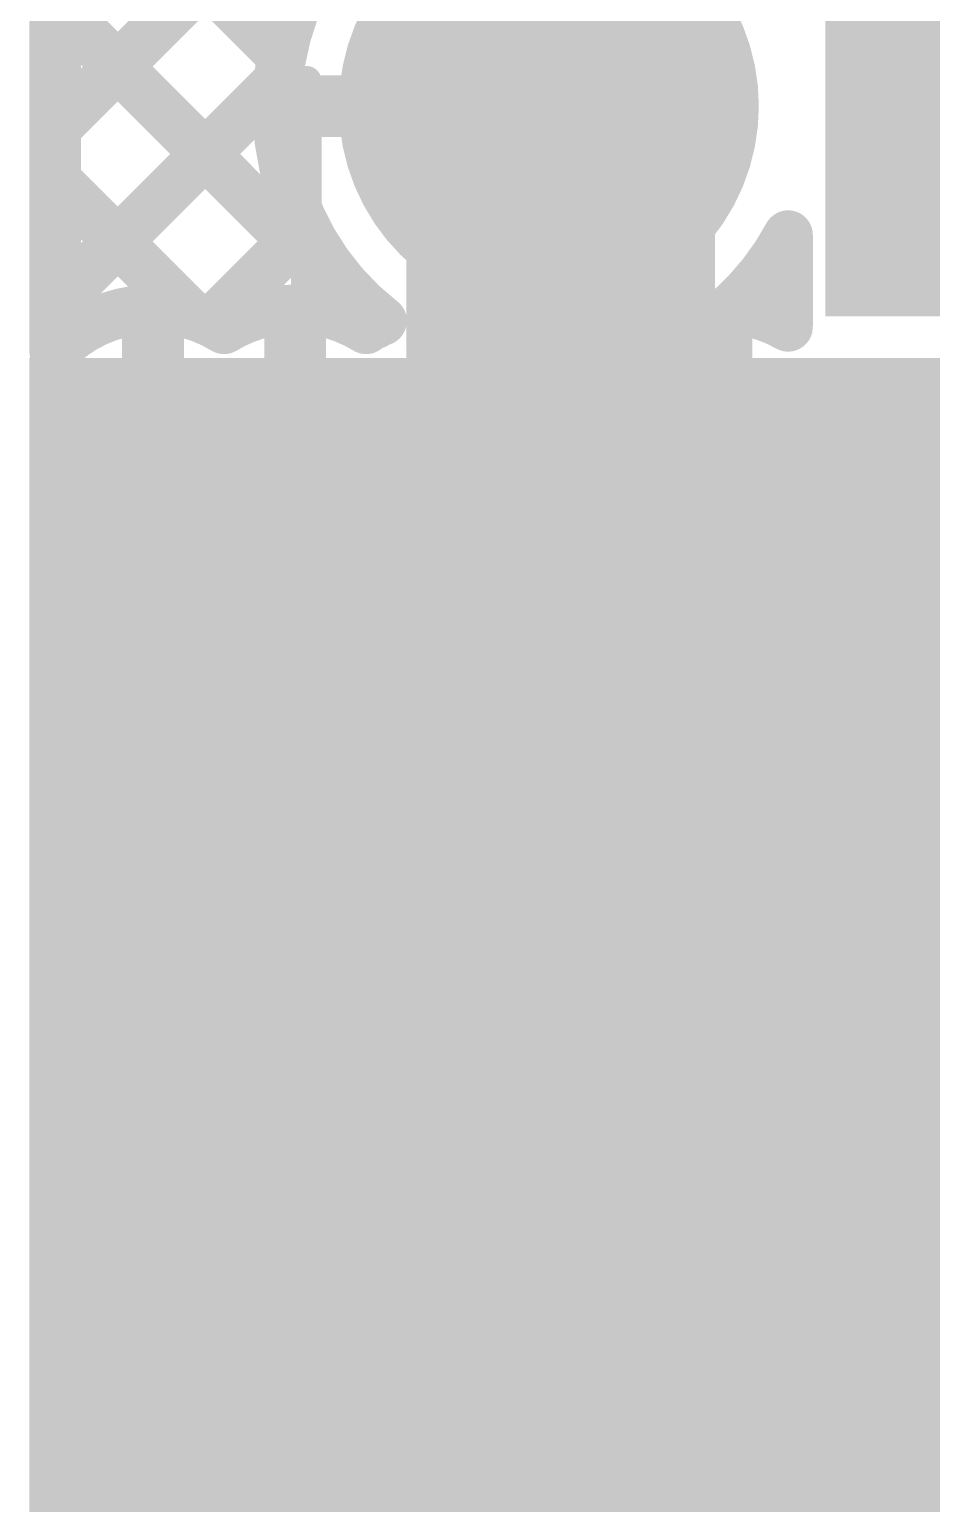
# Model space of a CAD drawing. Header units: millimetres. Extents: x 4.07 to 5.44, y 2.62 to 3.84.
# Drawn here: x 4.2849 to 4.431, y 3.1899 to 3.4284 of the extents above; entities that cross this region are included whole.
import ezdxf

# ---------------------------------------------------------------- set-up
doc = ezdxf.new("R2010")
doc.units = ezdxf.units.MM
doc.header["$MEASUREMENT"] = 0
for name, color, linetype in [('BottomLayer', 5, 'Continuous'), ('BottomSolder', 6, 'Continuous'), ('MultiLayer', 9, 'Continuous'), ('PadHoleLayer', 156, 'Continuous'), ('TopLayer', 1, 'Continuous'), ('TopOverlay', 2, 'Continuous'), ('TopSolder', 216, 'Continuous'), ('ViaHoleLayer', 16, 'Continuous')]:
    doc.layers.add(name, color=color, linetype=linetype)

# ---------------------------------------------------------------- blocks, each defined once
blk = doc.blocks.new('S2B_PH_K_S_LF__SN__11')
at = {"layer": 'BottomLayer', "const_width": 0.03}
blk.add_lwpolyline([(0.06374, 0, 1), (0.09374, 0, 1)], format="xyb", close=True, dxfattribs=at)
at = {"layer": 'BottomLayer'}
blk.add_solid([(-0.03, -0.03), (0.03, -0.03), (-0.03, 0.03), (0.03, 0.03)], dxfattribs=at)
at = {"layer": 'BottomSolder', "const_width": 0.034}
blk.add_lwpolyline([(0.06174, 0, 1), (0.09574, 0, 1)], format="xyb", close=True, dxfattribs=at)
at = {"layer": 'BottomSolder'}
blk.add_solid([(-0.034, -0.034), (0.034, -0.034), (-0.034, 0.034), (0.034, 0.034)], dxfattribs=at)
at = {"layer": 'MultiLayer', "const_width": 0.03}
blk.add_lwpolyline([(0.06374, 0, 1), (0.09374, 0, 1)], format="xyb", close=True, dxfattribs=at)
at = {"layer": 'MultiLayer'}
blk.add_solid([(-0.03, -0.03), (0.03, -0.03), (-0.03, 0.03), (0.03, 0.03)], dxfattribs=at)
at = {"layer": 'PadHoleLayer', "const_width": 0.01378}
blk.add_lwpolyline([(0.07185, 0, 1), (0.08563, 0, 1)], format="xyb", close=True, dxfattribs=at)
at = {"layer": 'TopLayer', "const_width": 0.03}
blk.add_lwpolyline([(0.06374, 0, 1), (0.09374, 0, 1)], format="xyb", close=True, dxfattribs=at)
at = {"layer": 'TopLayer'}
blk.add_solid([(-0.03, -0.03), (0.03, -0.03), (-0.03, 0.03), (0.03, 0.03)], dxfattribs=at)
at = {"layer": 'TopOverlay', "const_width": 0.005}
for points in [[(0.118, 0.051), (0.118, -0.004)], [(0.156, 0.051), (0.118, 0.051)], [(0.157, 0.051), (0.157, -0.242)]]:
    blk.add_lwpolyline(points, dxfattribs=at)
at = {"layer": 'TopOverlay', "const_width": 0.0025}
for points in [[(0.11675, 0.051, 1), (0.11925, 0.051, 1)], [(0.11675, 0.051, 1), (0.11925, 0.051, 1)], [(0.15475, 0.051, 1), (0.15725, 0.051, 1)], [(0.15575, 0.051, 1), (0.15825, 0.051, 1)], [(0.11675, -0.004, 1), (0.11925, -0.004, 1)]]:
    blk.add_lwpolyline(points, format="xyb", close=True, dxfattribs=at)
at = {"layer": 'TopSolder', "const_width": 0.034}
blk.add_lwpolyline([(0.06174, 0, 1), (0.09574, 0, 1)], format="xyb", close=True, dxfattribs=at)
at = {"layer": 'TopSolder'}
blk.add_solid([(-0.034, -0.034), (0.034, -0.034), (-0.034, 0.034), (0.034, 0.034)], dxfattribs=at)

msp = doc.modelspace()

# ---------------------------------------------------------------- linework, layer by layer
at = {"layer": 'BottomLayer'}
for points, const_width in [([(4.369, 3.416), (4.369, 3.51297)], 0.05), ([(4.28892, 3.37617), (4.28892, 3.46375)], 0.008), ([(4.28892, 3.41211), (4.34024, 3.46342)], 0.008), ([(4.28892, 3.46097), (4.32576, 3.42413)], 0.008), ([(4.369, 3.416), (4.369, 3.456)], 0.01), ([(4.369, 3.416), (4.37091, 3.41409)], 0.05), ([(4.37091, 3.35927), (4.37091, 3.41409)], 0.05), ([(4.28892, 3.43269), (4.3409, 3.3807)], 0.008), ([(4.28892, 3.38382), (4.32519, 3.42009)], 0.008), ([(4.329, 3.416), (4.369, 3.416)], 0.01), ([(4.28892, 3.4044), (4.31107, 3.38225)], 0.008), ([(4.31437, 3.38099), (4.32966, 3.39628)], 0.008), ([(4.40774, 3.38027), (4.40774, 3.39514)], 0.008), ([(4.40099, 3.38275), (4.40774, 3.38951)], 0.008), ([(4.30492, 3.36126), (4.30492, 3.37913)], 0.01), ([(4.32792, 3.36126), (4.32792, 3.37913)], 0.01), ([(4.37091, 3.35927), (4.50904, 3.22114)], 0.05), ([(4.39692, 3.36126), (4.39692, 3.37913)], 0.01)]:
    msp.add_lwpolyline(points, dxfattribs=dict(at, const_width=const_width))
at = {"layer": 'BottomLayer', "const_width": 0.008}
for points in [[(4.34202, 3.38124, -0.665774), (4.36321, 3.45962)], [(4.40774, 3.39514, -0.087939), (4.39821, 3.38309)], [(4.28892, 3.37617, -0.357693), (4.31642, 3.37987)], [(4.31642, 3.37987, -0.284084), (4.33942, 3.37987)], [(4.39821, 3.38309, -0.115111), (4.40774, 3.38027)]]:
    msp.add_lwpolyline(points, format="xyb", dxfattribs=at)
at = {"layer": 'BottomLayer'}
for points, const_width in [([(4.3565, 3.416, 1), (4.3815, 3.416, 1)], 0.025), ([(4.3565, 3.416, 1), (4.3815, 3.416, 1)], 0.025), ([(4.35841, 3.41409, 1), (4.38341, 3.41409, 1)], 0.025), ([(4.35841, 3.41409, 1), (4.38341, 3.41409, 1)], 0.025), ([(4.32376, 3.42413, 1), (4.32776, 3.42413, 1)], 0.004), ([(4.32319, 3.42009, 1), (4.32719, 3.42009, 1)], 0.004), ([(4.3265, 3.416, 1), (4.3315, 3.416, 1)], 0.005), ([(4.3665, 3.416, 1), (4.3715, 3.416, 1)], 0.005), ([(4.3665, 3.416, 1), (4.3715, 3.416, 1)], 0.005), ([(4.28692, 3.41211, 1), (4.29092, 3.41211, 1)], 0.004), ([(4.28692, 3.4044, 1), (4.29092, 3.4044, 1)], 0.004), ([(4.32766, 3.39628, 1), (4.33166, 3.39628, 1)], 0.004), ([(4.40574, 3.39514, 1), (4.40974, 3.39514, 1)], 0.004), ([(4.40574, 3.39514, 1), (4.40974, 3.39514, 1)], 0.004), ([(4.40574, 3.38951, 1), (4.40974, 3.38951, 1)], 0.004), ([(4.28692, 3.38382, 1), (4.29092, 3.38382, 1)], 0.004), ([(4.30907, 3.38225, 1), (4.31307, 3.38225, 1)], 0.004), ([(4.34002, 3.38124, 1), (4.34402, 3.38124, 1)], 0.004), ([(4.39621, 3.38309, 1), (4.40021, 3.38309, 1)], 0.004), ([(4.39621, 3.38309, 1), (4.40021, 3.38309, 1)], 0.004), ([(4.39898, 3.38275, 1), (4.40299, 3.38275, 1)], 0.004), ([(4.30242, 3.37913, 1), (4.30742, 3.37913, 1)], 0.005), ([(4.31237, 3.38099, 1), (4.31637, 3.38099, 1)], 0.004), ([(4.31442, 3.37987, 1), (4.31842, 3.37987, 1)], 0.004), ([(4.31442, 3.37987, 1), (4.31842, 3.37987, 1)], 0.004), ([(4.32542, 3.37913, 1), (4.33042, 3.37913, 1)], 0.005), ([(4.33742, 3.37987, 1), (4.34142, 3.37987, 1)], 0.004), ([(4.3389, 3.3807, 1), (4.3429, 3.3807, 1)], 0.004), ([(4.35841, 3.35927, 1), (4.38341, 3.35927, 1)], 0.025), ([(4.35841, 3.35927, 1), (4.38341, 3.35927, 1)], 0.025), ([(4.39442, 3.37913, 1), (4.39942, 3.37913, 1)], 0.005), ([(4.40574, 3.38027, 1), (4.40974, 3.38027, 1)], 0.004), ([(4.40574, 3.38027, 1), (4.40974, 3.38027, 1)], 0.004), ([(4.28692, 3.37617, 1), (4.29092, 3.37617, 1)], 0.004), ([(4.28692, 3.37617, 1), (4.29092, 3.37617, 1)], 0.004), ([(4.30098, 3.36126, 1), (4.30886, 3.36126, 1)], 0.00787), ([(4.32398, 3.36126, 1), (4.33186, 3.36126, 1)], 0.00787), ([(4.34698, 3.36126, 1), (4.35486, 3.36126, 1)], 0.00787), ([(4.36998, 3.36126, 1), (4.37786, 3.36126, 1)], 0.00787), ([(4.39298, 3.36126, 1), (4.40086, 3.36126, 1)], 0.00787), ([(4.41598, 3.36126, 1), (4.42386, 3.36126, 1)], 0.00787), ([(4.30242, 3.36126, 1), (4.30742, 3.36126, 1)], 0.005), ([(4.32542, 3.36126, 1), (4.33042, 3.36126, 1)], 0.005), ([(4.39442, 3.36126, 1), (4.39942, 3.36126, 1)], 0.005), ([(4.30098, 3.33826, 1), (4.30886, 3.33826, 1)], 0.00787), ([(4.32398, 3.33826, 1), (4.33186, 3.33826, 1)], 0.00787), ([(4.34698, 3.33826, 1), (4.35486, 3.33826, 1)], 0.00787), ([(4.36998, 3.33826, 1), (4.37786, 3.33826, 1)], 0.00787), ([(4.39298, 3.33826, 1), (4.40086, 3.33826, 1)], 0.00787), ([(4.41598, 3.33826, 1), (4.42386, 3.33826, 1)], 0.00787), ([(4.30098, 3.31526, 1), (4.30886, 3.31526, 1)], 0.00787), ([(4.32398, 3.31526, 1), (4.33186, 3.31526, 1)], 0.00787), ([(4.34698, 3.31526, 1), (4.35486, 3.31526, 1)], 0.00787), ([(4.36998, 3.31526, 1), (4.37786, 3.31526, 1)], 0.00787), ([(4.39298, 3.31526, 1), (4.40086, 3.31526, 1)], 0.00787), ([(4.41598, 3.31526, 1), (4.42386, 3.31526, 1)], 0.00787), ([(4.30098, 3.29226, 1), (4.30886, 3.29226, 1)], 0.00787), ([(4.32398, 3.29226, 1), (4.33186, 3.29226, 1)], 0.00787), ([(4.34698, 3.29226, 1), (4.35486, 3.29226, 1)], 0.00787), ([(4.36998, 3.29226, 1), (4.37786, 3.29226, 1)], 0.00787), ([(4.39298, 3.29226, 1), (4.40086, 3.29226, 1)], 0.00787), ([(4.41598, 3.29226, 1), (4.42386, 3.29226, 1)], 0.00787), ([(4.30098, 3.26926, 1), (4.30886, 3.26926, 1)], 0.00787), ([(4.32398, 3.26926, 1), (4.33186, 3.26926, 1)], 0.00787), ([(4.34698, 3.26926, 1), (4.35486, 3.26926, 1)], 0.00787), ([(4.36998, 3.26926, 1), (4.37786, 3.26926, 1)], 0.00787), ([(4.39298, 3.26926, 1), (4.40086, 3.26926, 1)], 0.00787), ([(4.41598, 3.26926, 1), (4.42386, 3.26926, 1)], 0.00787), ([(4.30098, 3.24626, 1), (4.30886, 3.24626, 1)], 0.00787), ([(4.32398, 3.24626, 1), (4.33186, 3.24626, 1)], 0.00787), ([(4.34698, 3.24626, 1), (4.35486, 3.24626, 1)], 0.00787), ([(4.36998, 3.24626, 1), (4.37786, 3.24626, 1)], 0.00787), ([(4.39298, 3.24626, 1), (4.40086, 3.24626, 1)], 0.00787), ([(4.41598, 3.24626, 1), (4.42386, 3.24626, 1)], 0.00787), ([(4.30098, 3.22326, 1), (4.30886, 3.22326, 1)], 0.00787), ([(4.32398, 3.22326, 1), (4.33186, 3.22326, 1)], 0.00787), ([(4.34698, 3.22326, 1), (4.35486, 3.22326, 1)], 0.00787), ([(4.36998, 3.22326, 1), (4.37786, 3.22326, 1)], 0.00787), ([(4.39298, 3.22326, 1), (4.40086, 3.22326, 1)], 0.00787), ([(4.41598, 3.22326, 1), (4.42386, 3.22326, 1)], 0.00787), ([(4.30098, 3.20026, 1), (4.30886, 3.20026, 1)], 0.00787), ([(4.32398, 3.20026, 1), (4.33186, 3.20026, 1)], 0.00787), ([(4.34698, 3.20026, 1), (4.35486, 3.20026, 1)], 0.00787), ([(4.36998, 3.20026, 1), (4.37786, 3.20026, 1)], 0.00787), ([(4.39298, 3.20026, 1), (4.40086, 3.20026, 1)], 0.00787), ([(4.41598, 3.20026, 1), (4.42386, 3.20026, 1)], 0.00787)]:
    msp.add_lwpolyline(points, format="xyb", close=True, dxfattribs=dict(at, const_width=const_width))
msp.add_solid([(4.28492, 3.13826), (4.47892, 3.13826), (4.28492, 3.37526), (4.47892, 3.37526)], dxfattribs=at)
at = {"layer": 'BottomSolder', "const_width": 0.00991}
for points in [[(4.29997, 3.36126, 1), (4.30987, 3.36126, 1)], [(4.32297, 3.36126, 1), (4.33287, 3.36126, 1)], [(4.34597, 3.36126, 1), (4.35587, 3.36126, 1)], [(4.36897, 3.36126, 1), (4.37887, 3.36126, 1)], [(4.39197, 3.36126, 1), (4.40187, 3.36126, 1)], [(4.41497, 3.36126, 1), (4.42487, 3.36126, 1)], [(4.29997, 3.33826, 1), (4.30987, 3.33826, 1)], [(4.32297, 3.33826, 1), (4.33287, 3.33826, 1)], [(4.34597, 3.33826, 1), (4.35587, 3.33826, 1)], [(4.36897, 3.33826, 1), (4.37887, 3.33826, 1)], [(4.39197, 3.33826, 1), (4.40187, 3.33826, 1)], [(4.41497, 3.33826, 1), (4.42487, 3.33826, 1)], [(4.29997, 3.31526, 1), (4.30987, 3.31526, 1)], [(4.32297, 3.31526, 1), (4.33287, 3.31526, 1)], [(4.34597, 3.31526, 1), (4.35587, 3.31526, 1)], [(4.36897, 3.31526, 1), (4.37887, 3.31526, 1)], [(4.39197, 3.31526, 1), (4.40187, 3.31526, 1)], [(4.41497, 3.31526, 1), (4.42487, 3.31526, 1)], [(4.29997, 3.29226, 1), (4.30987, 3.29226, 1)], [(4.32297, 3.29226, 1), (4.33287, 3.29226, 1)], [(4.34597, 3.29226, 1), (4.35587, 3.29226, 1)], [(4.36897, 3.29226, 1), (4.37887, 3.29226, 1)], [(4.39197, 3.29226, 1), (4.40187, 3.29226, 1)], [(4.41497, 3.29226, 1), (4.42487, 3.29226, 1)], [(4.29997, 3.26926, 1), (4.30987, 3.26926, 1)], [(4.32297, 3.26926, 1), (4.33287, 3.26926, 1)], [(4.34597, 3.26926, 1), (4.35587, 3.26926, 1)], [(4.36897, 3.26926, 1), (4.37887, 3.26926, 1)], [(4.39197, 3.26926, 1), (4.40187, 3.26926, 1)], [(4.41497, 3.26926, 1), (4.42487, 3.26926, 1)], [(4.29997, 3.24626, 1), (4.30987, 3.24626, 1)], [(4.32297, 3.24626, 1), (4.33287, 3.24626, 1)], [(4.34597, 3.24626, 1), (4.35587, 3.24626, 1)], [(4.36897, 3.24626, 1), (4.37887, 3.24626, 1)], [(4.39197, 3.24626, 1), (4.40187, 3.24626, 1)], [(4.41497, 3.24626, 1), (4.42487, 3.24626, 1)], [(4.29997, 3.22326, 1), (4.30987, 3.22326, 1)], [(4.32297, 3.22326, 1), (4.33287, 3.22326, 1)], [(4.34597, 3.22326, 1), (4.35587, 3.22326, 1)], [(4.36897, 3.22326, 1), (4.37887, 3.22326, 1)], [(4.39197, 3.22326, 1), (4.40187, 3.22326, 1)], [(4.41497, 3.22326, 1), (4.42487, 3.22326, 1)], [(4.29997, 3.20026, 1), (4.30987, 3.20026, 1)], [(4.32297, 3.20026, 1), (4.33287, 3.20026, 1)], [(4.34597, 3.20026, 1), (4.35587, 3.20026, 1)], [(4.36897, 3.20026, 1), (4.37887, 3.20026, 1)], [(4.39197, 3.20026, 1), (4.40187, 3.20026, 1)], [(4.41497, 3.20026, 1), (4.42487, 3.20026, 1)]]:
    msp.add_lwpolyline(points, format="xyb", close=True, dxfattribs=at)
at = {"layer": 'MultiLayer', "const_width": 0.00787}
for points in [[(4.30098, 3.36126, 1), (4.30886, 3.36126, 1)], [(4.32398, 3.36126, 1), (4.33186, 3.36126, 1)], [(4.34698, 3.36126, 1), (4.35486, 3.36126, 1)], [(4.36998, 3.36126, 1), (4.37786, 3.36126, 1)], [(4.39298, 3.36126, 1), (4.40086, 3.36126, 1)], [(4.41598, 3.36126, 1), (4.42386, 3.36126, 1)], [(4.30098, 3.33826, 1), (4.30886, 3.33826, 1)], [(4.32398, 3.33826, 1), (4.33186, 3.33826, 1)], [(4.34698, 3.33826, 1), (4.35486, 3.33826, 1)], [(4.36998, 3.33826, 1), (4.37786, 3.33826, 1)], [(4.39298, 3.33826, 1), (4.40086, 3.33826, 1)], [(4.41598, 3.33826, 1), (4.42386, 3.33826, 1)], [(4.30098, 3.31526, 1), (4.30886, 3.31526, 1)], [(4.32398, 3.31526, 1), (4.33186, 3.31526, 1)], [(4.34698, 3.31526, 1), (4.35486, 3.31526, 1)], [(4.36998, 3.31526, 1), (4.37786, 3.31526, 1)], [(4.39298, 3.31526, 1), (4.40086, 3.31526, 1)], [(4.41598, 3.31526, 1), (4.42386, 3.31526, 1)], [(4.30098, 3.29226, 1), (4.30886, 3.29226, 1)], [(4.32398, 3.29226, 1), (4.33186, 3.29226, 1)], [(4.34698, 3.29226, 1), (4.35486, 3.29226, 1)], [(4.36998, 3.29226, 1), (4.37786, 3.29226, 1)], [(4.39298, 3.29226, 1), (4.40086, 3.29226, 1)], [(4.41598, 3.29226, 1), (4.42386, 3.29226, 1)], [(4.30098, 3.26926, 1), (4.30886, 3.26926, 1)], [(4.32398, 3.26926, 1), (4.33186, 3.26926, 1)], [(4.34698, 3.26926, 1), (4.35486, 3.26926, 1)], [(4.36998, 3.26926, 1), (4.37786, 3.26926, 1)], [(4.39298, 3.26926, 1), (4.40086, 3.26926, 1)], [(4.41598, 3.26926, 1), (4.42386, 3.26926, 1)], [(4.30098, 3.24626, 1), (4.30886, 3.24626, 1)], [(4.32398, 3.24626, 1), (4.33186, 3.24626, 1)], [(4.34698, 3.24626, 1), (4.35486, 3.24626, 1)], [(4.36998, 3.24626, 1), (4.37786, 3.24626, 1)], [(4.39298, 3.24626, 1), (4.40086, 3.24626, 1)], [(4.41598, 3.24626, 1), (4.42386, 3.24626, 1)], [(4.30098, 3.22326, 1), (4.30886, 3.22326, 1)], [(4.32398, 3.22326, 1), (4.33186, 3.22326, 1)], [(4.34698, 3.22326, 1), (4.35486, 3.22326, 1)], [(4.36998, 3.22326, 1), (4.37786, 3.22326, 1)], [(4.39298, 3.22326, 1), (4.40086, 3.22326, 1)], [(4.41598, 3.22326, 1), (4.42386, 3.22326, 1)], [(4.30098, 3.20026, 1), (4.30886, 3.20026, 1)], [(4.32398, 3.20026, 1), (4.33186, 3.20026, 1)], [(4.34698, 3.20026, 1), (4.35486, 3.20026, 1)], [(4.36998, 3.20026, 1), (4.37786, 3.20026, 1)], [(4.39298, 3.20026, 1), (4.40086, 3.20026, 1)], [(4.41598, 3.20026, 1), (4.42386, 3.20026, 1)]]:
    msp.add_lwpolyline(points, format="xyb", close=True, dxfattribs=at)
at = {"layer": 'TopLayer'}
for points, const_width in [([(4.28892, 3.37617), (4.28892, 3.46375)], 0.008), ([(4.28892, 3.41211), (4.34024, 3.46342)], 0.008), ([(4.28892, 3.46097), (4.32576, 3.42413)], 0.008), ([(4.369, 3.416), (4.369, 3.456)], 0.01), ([(4.44774, 3.416), (4.75518, 3.416)], 0.05), ([(4.28892, 3.43269), (4.3409, 3.3807)], 0.008), ([(4.28892, 3.38382), (4.32519, 3.42009)], 0.008), ([(4.329, 3.416), (4.369, 3.416)], 0.01), ([(4.28892, 3.4044), (4.31107, 3.38225)], 0.008), ([(4.31437, 3.38099), (4.32966, 3.39628)], 0.008), ([(4.40774, 3.38027), (4.40774, 3.39514)], 0.008), ([(4.40099, 3.38275), (4.40774, 3.38951)], 0.008), ([(4.30492, 3.36126), (4.30492, 3.37913)], 0.01), ([(4.32792, 3.36126), (4.32792, 3.37913)], 0.01), ([(4.39692, 3.36126), (4.39692, 3.37913)], 0.01)]:
    msp.add_lwpolyline(points, dxfattribs=dict(at, const_width=const_width))
at = {"layer": 'TopLayer', "const_width": 0.008}
for points in [[(4.34202, 3.38124, -0.665774), (4.36321, 3.45962)], [(4.40774, 3.39514, -0.087939), (4.39821, 3.38309)], [(4.28892, 3.37617, -0.357694), (4.31642, 3.37987)], [(4.31642, 3.37987, -0.284084), (4.33942, 3.37987)], [(4.39821, 3.38309, -0.115111), (4.40774, 3.38027)]]:
    msp.add_lwpolyline(points, format="xyb", dxfattribs=at)
at = {"layer": 'TopLayer'}
for points, const_width in [([(4.43524, 3.416, 1), (4.46024, 3.416, 1)], 0.025), ([(4.32376, 3.42413, 1), (4.32776, 3.42413, 1)], 0.004), ([(4.32319, 3.42009, 1), (4.32719, 3.42009, 1)], 0.004), ([(4.3265, 3.416, 1), (4.3315, 3.416, 1)], 0.005), ([(4.3665, 3.416, 1), (4.3715, 3.416, 1)], 0.005), ([(4.3665, 3.416, 1), (4.3715, 3.416, 1)], 0.005), ([(4.28692, 3.41211, 1), (4.29092, 3.41211, 1)], 0.004), ([(4.28692, 3.4044, 1), (4.29092, 3.4044, 1)], 0.004), ([(4.32766, 3.39628, 1), (4.33166, 3.39628, 1)], 0.004), ([(4.40574, 3.39514, 1), (4.40974, 3.39514, 1)], 0.004), ([(4.40574, 3.39514, 1), (4.40974, 3.39514, 1)], 0.004), ([(4.40574, 3.38951, 1), (4.40974, 3.38951, 1)], 0.004), ([(4.28692, 3.38382, 1), (4.29092, 3.38382, 1)], 0.004), ([(4.30907, 3.38225, 1), (4.31307, 3.38225, 1)], 0.004), ([(4.34002, 3.38124, 1), (4.34402, 3.38124, 1)], 0.004), ([(4.39621, 3.38309, 1), (4.40021, 3.38309, 1)], 0.004), ([(4.39621, 3.38309, 1), (4.40021, 3.38309, 1)], 0.004), ([(4.39898, 3.38275, 1), (4.40299, 3.38275, 1)], 0.004), ([(4.30242, 3.37913, 1), (4.30742, 3.37913, 1)], 0.005), ([(4.31237, 3.38099, 1), (4.31637, 3.38099, 1)], 0.004), ([(4.31442, 3.37987, 1), (4.31842, 3.37987, 1)], 0.004), ([(4.31442, 3.37987, 1), (4.31842, 3.37987, 1)], 0.004), ([(4.32542, 3.37913, 1), (4.33042, 3.37913, 1)], 0.005), ([(4.33742, 3.37987, 1), (4.34142, 3.37987, 1)], 0.004), ([(4.3389, 3.3807, 1), (4.3429, 3.3807, 1)], 0.004), ([(4.39442, 3.37913, 1), (4.39942, 3.37913, 1)], 0.005), ([(4.40574, 3.38027, 1), (4.40974, 3.38027, 1)], 0.004), ([(4.40574, 3.38027, 1), (4.40974, 3.38027, 1)], 0.004), ([(4.28692, 3.37617, 1), (4.29092, 3.37617, 1)], 0.004), ([(4.28692, 3.37617, 1), (4.29092, 3.37617, 1)], 0.004), ([(4.30098, 3.36126, 1), (4.30886, 3.36126, 1)], 0.00787), ([(4.32398, 3.36126, 1), (4.33186, 3.36126, 1)], 0.00787), ([(4.34698, 3.36126, 1), (4.35486, 3.36126, 1)], 0.00787), ([(4.36998, 3.36126, 1), (4.37786, 3.36126, 1)], 0.00787), ([(4.39298, 3.36126, 1), (4.40086, 3.36126, 1)], 0.00787), ([(4.41598, 3.36126, 1), (4.42386, 3.36126, 1)], 0.00787), ([(4.30242, 3.36126, 1), (4.30742, 3.36126, 1)], 0.005), ([(4.32542, 3.36126, 1), (4.33042, 3.36126, 1)], 0.005), ([(4.39442, 3.36126, 1), (4.39942, 3.36126, 1)], 0.005), ([(4.30098, 3.33826, 1), (4.30886, 3.33826, 1)], 0.00787), ([(4.32398, 3.33826, 1), (4.33186, 3.33826, 1)], 0.00787), ([(4.34698, 3.33826, 1), (4.35486, 3.33826, 1)], 0.00787), ([(4.36998, 3.33826, 1), (4.37786, 3.33826, 1)], 0.00787), ([(4.39298, 3.33826, 1), (4.40086, 3.33826, 1)], 0.00787), ([(4.41598, 3.33826, 1), (4.42386, 3.33826, 1)], 0.00787), ([(4.30098, 3.31526, 1), (4.30886, 3.31526, 1)], 0.00787), ([(4.32398, 3.31526, 1), (4.33186, 3.31526, 1)], 0.00787), ([(4.34698, 3.31526, 1), (4.35486, 3.31526, 1)], 0.00787), ([(4.36998, 3.31526, 1), (4.37786, 3.31526, 1)], 0.00787), ([(4.39298, 3.31526, 1), (4.40086, 3.31526, 1)], 0.00787), ([(4.41598, 3.31526, 1), (4.42386, 3.31526, 1)], 0.00787), ([(4.30098, 3.29226, 1), (4.30886, 3.29226, 1)], 0.00787), ([(4.32398, 3.29226, 1), (4.33186, 3.29226, 1)], 0.00787), ([(4.34698, 3.29226, 1), (4.35486, 3.29226, 1)], 0.00787), ([(4.36998, 3.29226, 1), (4.37786, 3.29226, 1)], 0.00787), ([(4.39298, 3.29226, 1), (4.40086, 3.29226, 1)], 0.00787), ([(4.41598, 3.29226, 1), (4.42386, 3.29226, 1)], 0.00787), ([(4.30098, 3.26926, 1), (4.30886, 3.26926, 1)], 0.00787), ([(4.32398, 3.26926, 1), (4.33186, 3.26926, 1)], 0.00787), ([(4.34698, 3.26926, 1), (4.35486, 3.26926, 1)], 0.00787), ([(4.36998, 3.26926, 1), (4.37786, 3.26926, 1)], 0.00787), ([(4.39298, 3.26926, 1), (4.40086, 3.26926, 1)], 0.00787), ([(4.41598, 3.26926, 1), (4.42386, 3.26926, 1)], 0.00787), ([(4.30098, 3.24626, 1), (4.30886, 3.24626, 1)], 0.00787), ([(4.32398, 3.24626, 1), (4.33186, 3.24626, 1)], 0.00787), ([(4.34698, 3.24626, 1), (4.35486, 3.24626, 1)], 0.00787), ([(4.36998, 3.24626, 1), (4.37786, 3.24626, 1)], 0.00787), ([(4.39298, 3.24626, 1), (4.40086, 3.24626, 1)], 0.00787), ([(4.41598, 3.24626, 1), (4.42386, 3.24626, 1)], 0.00787), ([(4.30098, 3.22326, 1), (4.30886, 3.22326, 1)], 0.00787), ([(4.32398, 3.22326, 1), (4.33186, 3.22326, 1)], 0.00787), ([(4.34698, 3.22326, 1), (4.35486, 3.22326, 1)], 0.00787), ([(4.36998, 3.22326, 1), (4.37786, 3.22326, 1)], 0.00787), ([(4.39298, 3.22326, 1), (4.40086, 3.22326, 1)], 0.00787), ([(4.41598, 3.22326, 1), (4.42386, 3.22326, 1)], 0.00787), ([(4.30098, 3.20026, 1), (4.30886, 3.20026, 1)], 0.00787), ([(4.32398, 3.20026, 1), (4.33186, 3.20026, 1)], 0.00787), ([(4.34698, 3.20026, 1), (4.35486, 3.20026, 1)], 0.00787), ([(4.36998, 3.20026, 1), (4.37786, 3.20026, 1)], 0.00787), ([(4.39298, 3.20026, 1), (4.40086, 3.20026, 1)], 0.00787), ([(4.41598, 3.20026, 1), (4.42386, 3.20026, 1)], 0.00787)]:
    msp.add_lwpolyline(points, format="xyb", close=True, dxfattribs=dict(at, const_width=const_width))
msp.add_solid([(4.28492, 3.13826), (4.47892, 3.13826), (4.28492, 3.37526), (4.47892, 3.37526)], dxfattribs=at)
at = {"layer": 'TopSolder', "const_width": 0.00991}
for points in [[(4.29997, 3.36126, 1), (4.30987, 3.36126, 1)], [(4.32297, 3.36126, 1), (4.33287, 3.36126, 1)], [(4.34597, 3.36126, 1), (4.35587, 3.36126, 1)], [(4.36897, 3.36126, 1), (4.37887, 3.36126, 1)], [(4.39197, 3.36126, 1), (4.40187, 3.36126, 1)], [(4.41497, 3.36126, 1), (4.42487, 3.36126, 1)], [(4.29997, 3.33826, 1), (4.30987, 3.33826, 1)], [(4.32297, 3.33826, 1), (4.33287, 3.33826, 1)], [(4.34597, 3.33826, 1), (4.35587, 3.33826, 1)], [(4.36897, 3.33826, 1), (4.37887, 3.33826, 1)], [(4.39197, 3.33826, 1), (4.40187, 3.33826, 1)], [(4.41497, 3.33826, 1), (4.42487, 3.33826, 1)], [(4.29997, 3.31526, 1), (4.30987, 3.31526, 1)], [(4.32297, 3.31526, 1), (4.33287, 3.31526, 1)], [(4.34597, 3.31526, 1), (4.35587, 3.31526, 1)], [(4.36897, 3.31526, 1), (4.37887, 3.31526, 1)], [(4.39197, 3.31526, 1), (4.40187, 3.31526, 1)], [(4.41497, 3.31526, 1), (4.42487, 3.31526, 1)], [(4.29997, 3.29226, 1), (4.30987, 3.29226, 1)], [(4.32297, 3.29226, 1), (4.33287, 3.29226, 1)], [(4.34597, 3.29226, 1), (4.35587, 3.29226, 1)], [(4.36897, 3.29226, 1), (4.37887, 3.29226, 1)], [(4.39197, 3.29226, 1), (4.40187, 3.29226, 1)], [(4.41497, 3.29226, 1), (4.42487, 3.29226, 1)], [(4.29997, 3.26926, 1), (4.30987, 3.26926, 1)], [(4.32297, 3.26926, 1), (4.33287, 3.26926, 1)], [(4.34597, 3.26926, 1), (4.35587, 3.26926, 1)], [(4.36897, 3.26926, 1), (4.37887, 3.26926, 1)], [(4.39197, 3.26926, 1), (4.40187, 3.26926, 1)], [(4.41497, 3.26926, 1), (4.42487, 3.26926, 1)], [(4.29997, 3.24626, 1), (4.30987, 3.24626, 1)], [(4.32297, 3.24626, 1), (4.33287, 3.24626, 1)], [(4.34597, 3.24626, 1), (4.35587, 3.24626, 1)], [(4.36897, 3.24626, 1), (4.37887, 3.24626, 1)], [(4.39197, 3.24626, 1), (4.40187, 3.24626, 1)], [(4.41497, 3.24626, 1), (4.42487, 3.24626, 1)], [(4.29997, 3.22326, 1), (4.30987, 3.22326, 1)], [(4.32297, 3.22326, 1), (4.33287, 3.22326, 1)], [(4.34597, 3.22326, 1), (4.35587, 3.22326, 1)], [(4.36897, 3.22326, 1), (4.37887, 3.22326, 1)], [(4.39197, 3.22326, 1), (4.40187, 3.22326, 1)], [(4.41497, 3.22326, 1), (4.42487, 3.22326, 1)], [(4.29997, 3.20026, 1), (4.30987, 3.20026, 1)], [(4.32297, 3.20026, 1), (4.33287, 3.20026, 1)], [(4.34597, 3.20026, 1), (4.35587, 3.20026, 1)], [(4.36897, 3.20026, 1), (4.37887, 3.20026, 1)], [(4.39197, 3.20026, 1), (4.40187, 3.20026, 1)], [(4.41497, 3.20026, 1), (4.42487, 3.20026, 1)]]:
    msp.add_lwpolyline(points, format="xyb", close=True, dxfattribs=at)
at = {"layer": 'ViaHoleLayer', "const_width": 0.00591}
for points in [[(4.30197, 3.36126, 1), (4.30787, 3.36126, 1)], [(4.32497, 3.36126, 1), (4.33087, 3.36126, 1)], [(4.34797, 3.36126, 1), (4.35387, 3.36126, 1)], [(4.37097, 3.36126, 1), (4.37687, 3.36126, 1)], [(4.39397, 3.36126, 1), (4.39987, 3.36126, 1)], [(4.41697, 3.36126, 1), (4.42287, 3.36126, 1)], [(4.30197, 3.33826, 1), (4.30787, 3.33826, 1)], [(4.32497, 3.33826, 1), (4.33087, 3.33826, 1)], [(4.34797, 3.33826, 1), (4.35387, 3.33826, 1)], [(4.37097, 3.33826, 1), (4.37687, 3.33826, 1)], [(4.39397, 3.33826, 1), (4.39987, 3.33826, 1)], [(4.41697, 3.33826, 1), (4.42287, 3.33826, 1)], [(4.30197, 3.31526, 1), (4.30787, 3.31526, 1)], [(4.32497, 3.31526, 1), (4.33087, 3.31526, 1)], [(4.34797, 3.31526, 1), (4.35387, 3.31526, 1)], [(4.37097, 3.31526, 1), (4.37687, 3.31526, 1)], [(4.39397, 3.31526, 1), (4.39987, 3.31526, 1)], [(4.41697, 3.31526, 1), (4.42287, 3.31526, 1)], [(4.30197, 3.29226, 1), (4.30787, 3.29226, 1)], [(4.32497, 3.29226, 1), (4.33087, 3.29226, 1)], [(4.34797, 3.29226, 1), (4.35387, 3.29226, 1)], [(4.37097, 3.29226, 1), (4.37687, 3.29226, 1)], [(4.39397, 3.29226, 1), (4.39987, 3.29226, 1)], [(4.41697, 3.29226, 1), (4.42287, 3.29226, 1)], [(4.30197, 3.26926, 1), (4.30787, 3.26926, 1)], [(4.32497, 3.26926, 1), (4.33087, 3.26926, 1)], [(4.34797, 3.26926, 1), (4.35387, 3.26926, 1)], [(4.37097, 3.26926, 1), (4.37687, 3.26926, 1)], [(4.39397, 3.26926, 1), (4.39987, 3.26926, 1)], [(4.41697, 3.26926, 1), (4.42287, 3.26926, 1)], [(4.30197, 3.24626, 1), (4.30787, 3.24626, 1)], [(4.32497, 3.24626, 1), (4.33087, 3.24626, 1)], [(4.34797, 3.24626, 1), (4.35387, 3.24626, 1)], [(4.37097, 3.24626, 1), (4.37687, 3.24626, 1)], [(4.39397, 3.24626, 1), (4.39987, 3.24626, 1)], [(4.41697, 3.24626, 1), (4.42287, 3.24626, 1)], [(4.30197, 3.22326, 1), (4.30787, 3.22326, 1)], [(4.32497, 3.22326, 1), (4.33087, 3.22326, 1)], [(4.34797, 3.22326, 1), (4.35387, 3.22326, 1)], [(4.37097, 3.22326, 1), (4.37687, 3.22326, 1)], [(4.39397, 3.22326, 1), (4.39987, 3.22326, 1)], [(4.41697, 3.22326, 1), (4.42287, 3.22326, 1)], [(4.30197, 3.20026, 1), (4.30787, 3.20026, 1)], [(4.32497, 3.20026, 1), (4.33087, 3.20026, 1)], [(4.34797, 3.20026, 1), (4.35387, 3.20026, 1)], [(4.37097, 3.20026, 1), (4.37687, 3.20026, 1)], [(4.39397, 3.20026, 1), (4.39987, 3.20026, 1)], [(4.41697, 3.20026, 1), (4.42287, 3.20026, 1)]]:
    msp.add_lwpolyline(points, format="xyb", close=True, dxfattribs=at)

# ---------------------------------------------------------------- block references
at = {"rotation": 180}
msp.add_blockref('S2B_PH_K_S_LF__SN__11', (4.44774, 3.416), dxfattribs=at)

doc.saveas('drawing.dxf')
